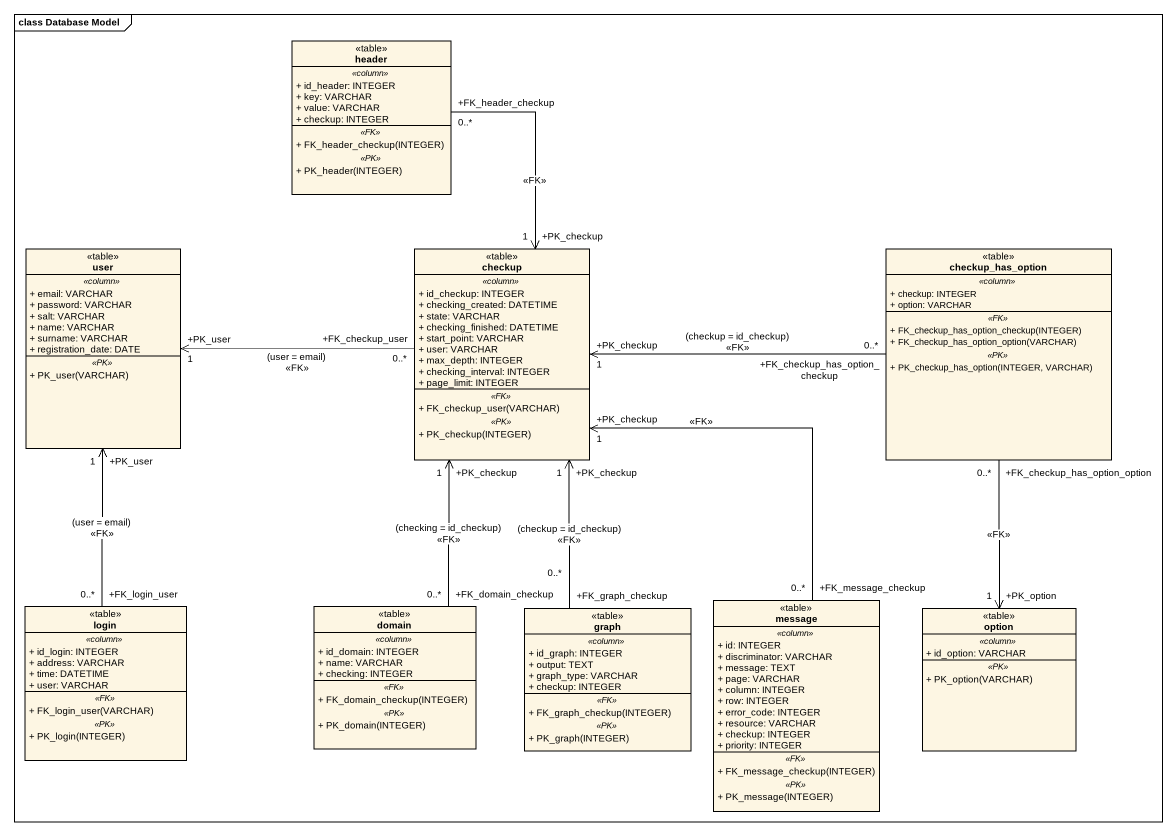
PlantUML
@startuml
mainframe class Database Model
hide circle
hide empty members
skinparam classAttributeIconSize 0
class "header" as header_ <<table>> {
  .. <<column>> ..
  + id_header: INTEGER
  + key: VARCHAR
  + value: VARCHAR
  + checkup: INTEGER
  .. <<FK>> ..
  + FK_header_checkup(INTEGER)
  .. <<PK>> ..
  + PK_header(INTEGER)
}
class user <<table>> {
  .. <<column>> ..
  + email: VARCHAR
  + password: VARCHAR
  + salt: VARCHAR
  + name: VARCHAR
  + surname: VARCHAR
  + registration_date: DATE
  .. <<PK>> ..
  + PK_user(VARCHAR)
}
class checkup <<table>> {
  .. <<column>> ..
  + id_checkup: INTEGER
  + checking_created: DATETIME
  + state: VARCHAR
  + checking_finished: DATETIME
  + start_point: VARCHAR
  + user: VARCHAR
  + max_depth: INTEGER
  + checking_interval: INTEGER
  + page_limit: INTEGER
  .. <<FK>> ..
  + FK_checkup_user(VARCHAR)
  .. <<PK>> ..
  + PK_checkup(INTEGER)
}
class checkup_has_option <<table>> {
  .. <<column>> ..
  + checkup: INTEGER
  + option: VARCHAR
  .. <<FK>> ..
  + FK_checkup_has_option_checkup(INTEGER)
  + FK_checkup_has_option_option(VARCHAR)
  .. <<PK>> ..
  + PK_checkup_has_option(INTEGER, VARCHAR)
}
class login <<table>> {
  .. <<column>> ..
  + id_login: INTEGER
  + address: VARCHAR
  + time: DATETIME
  + user: VARCHAR
  .. <<FK>> ..
  + FK_login_user(VARCHAR)
  .. <<PK>> ..
  + PK_login(INTEGER)
}
class domain <<table>> {
  .. <<column>> ..
  + id_domain: INTEGER
  + name: VARCHAR
  + checking: INTEGER
  .. <<FK>> ..
  + FK_domain_checkup(INTEGER)
  .. <<PK>> ..
  + PK_domain(INTEGER)
}
class graph <<table>> {
  .. <<column>> ..
  + id_graph: INTEGER
  + output: TEXT
  + graph_type: VARCHAR
  + checkup: INTEGER
  .. <<FK>> ..
  + FK_graph_checkup(INTEGER)
  .. <<PK>> ..
  + PK_graph(INTEGER)
}
class message <<table>> {
  .. <<column>> ..
  + id: INTEGER
  + discriminator: VARCHAR
  + message: TEXT
  + page: VARCHAR
  + column: INTEGER
  + row: INTEGER
  + error_code: INTEGER
  + resource: VARCHAR
  + checkup: INTEGER
  + priority: INTEGER
  .. <<FK>> ..
  + FK_message_checkup(INTEGER)
  .. <<PK>> ..
  + PK_message(INTEGER)
}
class option <<table>> {
  .. <<column>> ..
  + id_option: VARCHAR
  .. <<PK>> ..
  + PK_option(VARCHAR)
}
header_ "+FK_header_checkup\n0..*" --> "+PK_checkup\n1" checkup : <<FK>>
checkup "+FK_checkup_user\n0..*" -left-> "+PK_user\n1" user : (user = email)\n<<FK>>
checkup_has_option "+FK_checkup_has_option_checkup\n0..*" -left-> "+PK_checkup\n1" checkup : (checkup = id_checkup)\n<<FK>>
checkup_has_option "+FK_checkup_has_option_option\n0..*" --> "+PK_option\n1" option : <<FK>>
login "+FK_login_user\n0..*" -up-> "+PK_user\n1" user : (user = email)\n<<FK>>
domain "+FK_domain_checkup\n0..*" -up-> "+PK_checkup\n1" checkup : (checking = id_checkup)\n<<FK>>
graph "+FK_graph_checkup\n0..*" -up-> "+PK_checkup\n1" checkup : (checkup = id_checkup)\n<<FK>>
message "+FK_message_checkup\n0..*" -up-> "+PK_checkup\n1" checkup : <<FK>>
@enduml
